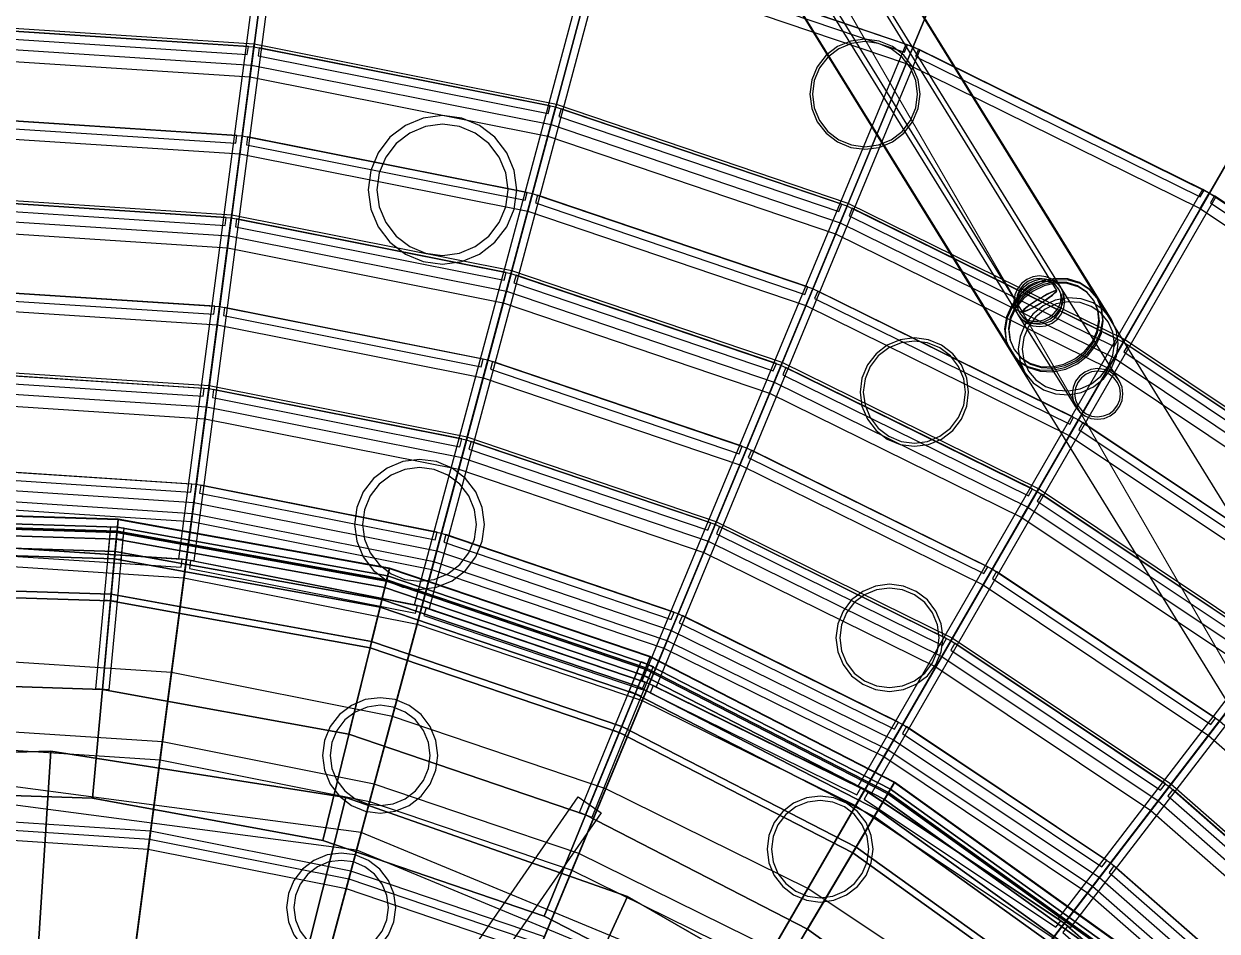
# Model space of a CAD drawing. Header units: millimetres. Extents: x -52000 to 54854, y -52000 to 53750.
# Drawn here: x 770 to 12689, y 14469 to 23532 of the extents above; entities that cross this region are included whole.
import ezdxf

# ---------------------------------------------------------------- set-up
doc = ezdxf.new("R2010")
doc.units = ezdxf.units.MM
for name, color, linetype, lineweight in [('D-BMK-AXIS', 7, 'Continuous', 13), ('D-STR-DECK', 7, 'Continuous', 25), ('D-STR-STRC', 7, 'Continuous', 25)]:
    doc.layers.add(name, color=color, linetype=linetype, lineweight=lineweight)

msp = doc.modelspace()

# ---------------------------------------------------------------- linework, layer by layer
at = {"layer": 'D-BMK-AXIS'}
msp.add_lwpolyline([(0, 39259.8), (-34000, -19629.9), (34000, -19629.9)], close=True, dxfattribs=at)
at = {"layer": 'D-STR-DECK'}
for points in [[(783.2, 5948.7), (3772.2, 28652.8), (0, 28900), (0, 6000)], [(1552.9, 5795.6), (7479.9, 27915.3), (3772.2, 28652.8), (783.2, 5948.7)], [(2296.1, 5543.3), (11059.6, 26700.1), (7479.9, 27915.3), (1552.9, 5795.6)], [(3000, 5196.2), (14450, 25028.1), (11059.6, 26700.1), (2296.1, 5543.3)], [(2318.9, 18188), (3217.7, 25015.7), (3366.4, 24996.1), (2467.6, 18168.4)], [(3652.6, 4760.1), (17593.2, 22927.9), (14450, 25028.1), (3000, 5196.2)], [(4673, 17729.7), (6455.4, 24381.6), (6600.3, 24342.8), (4817.9, 17690.9)], [(9583, 23135.5), (9651.9, 23301.8), (6527.8, 24362.2), (6481.3, 24188.4)], [(9566.5, 23250.4), (9597, 23324.4), (6585.2, 24346.8), (6564.3, 24269.6)], [(3028.2, 23001.5), (3071.3, 23328.7), (0, 23530), (0, 23200)], [(783.2, 5948.7), (3067.4, 23299), (0, 23500), (0, 6000)], [(3043.9, 23120.5), (3067.4, 23299), (0, 23500), (0, 23320)], [(3002.2, 23226.8), (3012.5, 23306.1), (55.4, 23499.9), (55.2, 23419.9)], [(1552.9, 5795.6), (6082.2, 22699.3), (3067.4, 23299), (783.2, 5948.7)], [(6004.6, 22409.5), (6090, 22728.2), (3071.3, 23328.7), (3028.2, 23001.5)], [(6035.7, 22525.4), (6082.2, 22699.3), (3067.4, 23299), (3043.9, 23120.5)], [(6008.2, 22636.2), (6028.7, 22713.5), (3122.3, 23291.7), (3111.6, 23212.4)], [(6947.2, 16968.1), (9582.6, 23330.5), (9721.2, 23273.1), (7085.8, 16910.7)], [(12520.8, 21686.7), (12610.8, 21842.6), (9651.9, 23301.8), (9583, 23135.5)], [(12519.5, 21802.9), (12559.3, 21872.2), (9706.8, 23278.9), (9676, 23205.1)], [(4242.6, 4242.6), (20435.4, 20435.4), (17593.2, 22927.9), (3652.6, 4760.1)], [(2296.1, 5543.3), (8993.1, 21711.2), (6082.2, 22699.3), (1552.9, 5795.6)], [(8878.3, 21434), (9004.5, 21738.9), (6090, 22728.2), (6004.6, 22409.5)], [(8924.2, 21544.9), (8993.1, 21711.2), (6082.2, 22699.3), (6035.7, 22525.4)], [(8911.4, 21658.3), (8941.9, 21732.3), (6135.7, 22684.9), (6114.8, 22607.6)], [(2927, 22232.9), (2950.5, 22411.4), (0, 22604.7), (0, 22424.7)], [(2887.4, 22338.9), (2897.7, 22418.3), (53.3, 22604.7), (53.1, 22524.7)], [(5804, 21660.6), (5850.5, 21834.5), (2950.5, 22411.4), (2927, 22232.9)], [(5778.6, 21770.9), (5799.1, 21848.2), (3003.3, 22404.3), (2992.7, 22325.1)], [(8581.6, 20717.8), (8650.5, 20884.1), (5850.5, 21834.5), (5804, 21660.6)], [(8570.8, 20830.4), (8601.2, 20904.4), (5902, 21820.7), (5881.1, 21743.4)], [(9102.6, 15916.2), (12545.9, 21880.1), (12675.8, 21805.1), (9232.5, 15841.2)], [(15244.4, 19866.9), (15354, 20009.7), (12610.8, 21842.6), (12520.8, 21686.7)], [(15258.2, 19982.2), (15306.8, 20045.8), (12662.2, 21812.8), (12622.1, 21743.6)], [(2803.5, 21294.6), (2846.6, 21621.8), (0, 21808.4), (0, 21478.4)], [(783.2, 5948.7), (2842.6, 21592), (0, 21778.4), (0, 6000)], [(2819.2, 21413.6), (2842.6, 21592), (0, 21778.4), (0, 21598.4)], [(2781.5, 21519.3), (2791.8, 21598.7), (51.3, 21778.3), (51.1, 21698.3)], [(3000, 5196.2), (11750, 20351.6), (8993.1, 21711.2), (2296.1, 5543.3)], [(11600, 20091.8), (11765, 20377.6), (9004.5, 21738.9), (8878.3, 21434)], [(11660, 20195.7), (11750, 20351.6), (8993.1, 21711.2), (8924.2, 21544.9)], [(1552.9, 5795.6), (5636.7, 21036.3), (2842.6, 21592), (783.2, 5948.7)], [(5559, 20746.5), (5644.4, 21065.3), (2846.6, 21621.8), (2803.5, 21294.6)], [(5590.1, 20862.4), (5636.7, 21036.3), (2842.6, 21592), (2819.2, 21413.6)], [(5566.6, 20972.2), (5587.1, 21049.5), (2893.5, 21585.3), (2882.9, 21506)], [(11662.2, 20309.8), (11702, 20379.2), (9044.2, 21689.9), (9013.4, 21616.1)], [(2296.1, 5543.3), (8334.2, 20120.6), (5636.7, 21036.3), (1552.9, 5795.6)], [(8219.4, 19843.4), (8345.7, 20148.3), (5644.4, 21065.3), (5559, 20746.5)], [(8265.3, 19954.3), (8334.2, 20120.6), (5636.7, 21036.3), (5590.1, 20862.4)], [(8256.3, 20066.2), (8286.8, 20140.2), (5686.2, 21022.9), (5665.3, 20945.7)], [(2702.3, 20526), (2725.8, 20704.5), (0, 20883.1), (0, 20703.1)], [(2666.7, 20631.5), (2677, 20710.8), (49.2, 20883.1), (49, 20803.1)], [(11212.4, 19420.4), (11302.4, 19576.3), (8650.5, 20884.1), (8581.6, 20717.8)], [(11216.4, 19533.5), (11256.2, 19602.9), (8699.6, 20863.6), (8668.9, 20789.8)], [(5358.4, 19997.7), (5404.9, 20171.5), (2725.8, 20704.5), (2702.3, 20526)], [(5336.9, 20106.9), (5357.4, 20184.2), (2774.6, 20698), (2763.9, 20618.7)], [(3652.6, 4760.1), (14305.9, 18643.8), (11750, 20351.6), (3000, 5196.2)], [(14123.3, 18405.8), (14324.2, 18667.6), (11765, 20377.6), (11600, 20091.8)], [(14196.3, 18501), (14305.9, 18643.8), (11750, 20351.6), (11660, 20195.7)], [(14213.4, 18613.9), (14261.9, 18677.5), (11797.9, 20323.9), (11757.8, 20254.7)], [(7922.7, 19127.2), (7991.6, 19293.5), (5404.9, 20171.5), (5358.4, 19997.7)], [(7915.7, 19238.3), (7946.1, 19312.3), (5452.5, 20158.7), (5431.6, 20081.5)], [(10739.2, 18600.8), (10904.2, 18886.6), (8345.7, 20148.3), (8219.4, 19843.4)], [(2578.8, 19587.7), (2621.8, 19914.9), (0, 20086.7), (0, 19756.7)], [(783.2, 5948.7), (2617.9, 19885.1), (0, 20056.7), (0, 6000)], [(2594.4, 19706.7), (2617.9, 19885.1), (0, 20056.7), (0, 19876.7)], [(2560.8, 19811.9), (2571.1, 19891.2), (47.3, 20056.7), (47.1, 19976.7)], [(3000, 5196.2), (10889.2, 18860.6), (8334.2, 20120.6), (2296.1, 5543.3)], [(10799.2, 18704.7), (10889.2, 18860.6), (8334.2, 20120.6), (8265.3, 19954.3)], [(10804.9, 18816.8), (10844.7, 18886.2), (8381.6, 20100.9), (8350.8, 20027.1)], [(11102.2, 14591.9), (15294.5, 20055.3), (15413.5, 19964), (11221.2, 14500.5)], [(5113.4, 19083.5), (5198.8, 19402.3), (2621.8, 19914.9), (2578.8, 19587.7)], [(1552.9, 5795.6), (5191.1, 19373.3), (2617.9, 19885.1), (783.2, 5948.7)], [(5144.5, 19199.4), (5191.1, 19373.3), (2617.9, 19885.1), (2594.4, 19706.7)], [(5124.9, 19308.2), (5145.4, 19385.5), (2664.8, 19878.9), (2654.1, 19799.6)], [(13651.3, 17790.7), (13760.9, 17933.6), (11302.4, 19576.3), (11212.4, 19420.4)], [(13670.1, 17902.3), (13718.6, 17965.9), (11348.5, 19549.6), (11308.3, 19480.4)], [(2296.1, 5543.3), (7675.4, 18530), (5191.1, 19373.3), (1552.9, 5795.6)], [(7560.6, 18252.8), (7686.9, 18557.7), (5198.8, 19402.3), (5113.4, 19083.5)], [(7606.5, 18363.7), (7675.4, 18530), (5191.1, 19373.3), (5144.5, 19199.4)], [(7601.3, 18474), (7631.7, 18548), (5236.7, 19361), (5215.8, 19283.8)], [(10351.6, 17929.4), (10441.6, 18085.3), (7991.6, 19293.5), (7922.7, 19127.2)], [(10359.1, 18040.5), (10398.9, 18109.9), (8037.1, 19274.6), (8006.3, 19200.8)], [(2468.6, 18750.8), (2492.1, 18929.3), (0, 19092.6), (0, 18912.6)], [(2437.2, 18855.7), (2447.5, 18935.1), (45, 19092.6), (44.8, 19012.6)], [(4894.9, 18268.2), (4941.5, 18442), (2492.1, 18929.3), (2468.6, 18750.8)], [(4877.5, 18376.3), (4898.1, 18453.6), (2536.7, 18923.3), (2526.1, 18844.1)], [(3652.6, 4760.1), (13257.8, 17277.9), (10889.2, 18860.6), (3000, 5196.2)], [(13075.2, 17039.9), (13276.1, 17301.7), (10904.2, 18886.6), (10739.2, 18600.8)], [(13148.2, 17135.1), (13257.8, 17277.9), (10889.2, 18860.6), (10799.2, 18704.7)], [(13168.5, 17245.5), (13217.1, 17309.1), (10933.6, 18834.9), (10893.4, 18765.7)], [(2443.5, 18559.8), (2453.9, 18639.2), (0, 18800), (0, 18720)], [(652.6, 4957.2), (2453.9, 18639.2), (0, 18800), (0, 5000)], [(1700.8, 18465), (1711.8, 18584.5), (-1047.5, 18670.2), (-1040.8, 18550.4)], [(1711.8, 18584.5), (1704.5, 18505.3), (-1043.1, 18590.8), (-1047.5, 18670.2)], [(1704.5, 18505.3), (1711.5, 18581.5), (-1047.3, 18667.2), (-1043.1, 18590.8)], [(1711.5, 18581.5), (1682.1, 18262.9), (-1029.4, 18347.7), (-1047.3, 18667.2)], [(1294.1, 4829.6), (4865.8, 18159.4), (2453.9, 18639.2), (652.6, 4957.2)], [(4845.1, 18082.1), (4865.8, 18159.4), (2453.9, 18639.2), (2443.5, 18559.8)], [(4242.6, 4242.6), (16617, 16617), (14305.9, 18643.8), (3652.6, 4760.1)], [(1675.1, 18186.7), (1704.5, 18505.3), (-1043.1, 18590.8), (-1025.1, 18271.3)], [(1704.5, 18505.3), (1693.5, 18385.8), (-1036.3, 18471), (-1043.1, 18590.8)], [(1693.5, 18385.8), (1700.8, 18465), (-1040.8, 18550.4), (-1036.3, 18471)], [(1642.6, 17834), (1699.5, 18451.4), (-1040, 18536.7), (-1005.3, 17917.7)], [(1699.5, 18451.4), (1693.5, 18385.8), (-1036.3, 18471), (-1040, 18536.7)], [(1610.4, 18192.6), (1639.7, 18511.3), (1769.2, 18499.3), (1739.8, 18180.7)], [(1769.2, 18499.3), (1758.2, 18379.9), (1628.7, 18391.8), (1639.7, 18511.3)], [(1675.1, 18186.7), (1704.5, 18505.3), (1711.5, 18581.5), (1682.1, 18262.9)], [(1675.1, 18186.7), (1704.5, 18505.3), (1711.5, 18581.5), (1682.1, 18262.9)], [(4328.1, 17706), (4404.1, 18016.8), (1704.5, 18505.3), (1675.1, 18186.7)], [(4422.3, 18091.1), (4346.3, 17780.3), (1682.1, 18262.9), (1711.5, 18581.5)], [(1704.5, 18505.3), (1693.5, 18385.8), (1700.8, 18465), (1711.8, 18584.5)], [(1704.5, 18505.3), (1693.5, 18385.8), (1700.8, 18465), (1711.8, 18584.5)], [(4404.1, 18016.8), (4375.6, 17900.2), (1693.5, 18385.8), (1704.5, 18505.3)], [(4394.5, 17977.5), (4423, 18094.1), (1711.8, 18584.5), (1700.8, 18465)], [(4423, 18094.1), (4404.1, 18016.8), (1704.5, 18505.3), (1711.8, 18584.5)], [(4404.1, 18016.8), (4422.3, 18091.1), (1711.5, 18581.5), (1704.5, 18505.3)], [(3000, 5196.2), (10028.4, 17369.6), (7675.4, 18530), (2296.1, 5543.3)], [(9878.4, 17109.8), (10043.4, 17395.6), (7686.9, 18557.7), (7560.6, 18252.8)], [(9938.4, 17213.7), (10028.4, 17369.6), (7675.4, 18530), (7606.5, 18363.7)], [(9947.6, 17323.8), (9987.4, 17393.2), (7719, 18511.9), (7688.2, 18438)], [(1693.5, 18385.8), (1636.6, 17768.4), (-1001.6, 17851.9), (-1036.3, 18471)], [(1758.2, 18379.9), (1701.3, 17762.5), (1571.9, 17774.4), (1628.7, 18391.8)], [(1693.5, 18385.8), (1636.6, 17768.4), (1642.6, 17834), (1699.5, 18451.4)], [(1693.5, 18385.8), (1636.6, 17768.4), (1642.6, 17834), (1699.5, 18451.4)], [(4375.6, 17900.2), (4228.4, 17298), (1636.6, 17768.4), (1693.5, 18385.8)], [(4244, 17362), (4391.2, 17964.2), (1699.5, 18451.4), (1642.6, 17834)], [(4375.6, 17900.2), (4394.5, 17977.5), (1700.8, 18465), (1693.5, 18385.8)], [(4391.2, 17964.2), (4375.6, 17900.2), (1693.5, 18385.8), (1699.5, 18451.4)], [(7237.5, 17473), (7306.4, 17639.3), (4941.5, 18442), (4894.9, 18268.2)], [(7234.4, 17582.5), (7264.8, 17656.4), (4985, 18430.3), (4964.1, 18353.1)], [(1682.1, 18262.9), (1675.1, 18186.7), (-1025.1, 18271.3), (-1029.4, 18347.7)], [(1455, 15796.8), (1675.1, 18186.7), (-1025.1, 18271.3), (-890.7, 15875)], [(1675.1, 18186.7), (1675.1, 18186.7), (-1025.1, 18271.3), (-1025.1, 18271.3)], [(2369.7, 17999.8), (2393.2, 18178.2), (0, 18335.1), (0, 18155.1)], [(2340.1, 18104.5), (2350.4, 18183.8), (43.2, 18335), (43, 18255)], [(4346.3, 17780.3), (4328.1, 17706), (1675.1, 18186.7), (1682.1, 18262.9)], [(1913.4, 4619.4), (7194.4, 17368.9), (4865.8, 18159.4), (1294.1, 4829.6)], [(1455, 15796.8), (1675.1, 18186.7), (1675.1, 18186.7), (1455, 15796.8)], [(3758.2, 15374.6), (4328.1, 17706), (1675.1, 18186.7), (1455, 15796.8)], [(1455, 15796.8), (1675.1, 18186.7), (1675.1, 18186.7), (1455, 15796.8)], [(4328.1, 17706), (4328.1, 17706), (1675.1, 18186.7), (1675.1, 18186.7)], [(4698.9, 17536.5), (4745.5, 17710.3), (2393.2, 18178.2), (2369.7, 17999.8)], [(4683.2, 17644.1), (4703.7, 17721.5), (2436, 18172.5), (2425.4, 18093.2)], [(7163.8, 17295), (7194.4, 17368.9), (4865.8, 18159.4), (4845.1, 18082.1)], [(4328.1, 17706), (4404.1, 18016.8), (4422.3, 18091.1), (4346.3, 17780.3)], [(4328.1, 17706), (4404.1, 18016.8), (4422.3, 18091.1), (4346.3, 17780.3)], [(6876.2, 16841.2), (6997.2, 17137.5), (4404.1, 18016.8), (4328.1, 17706)], [(7026.1, 17208.3), (6905.1, 16912.1), (4346.3, 17780.3), (4422.3, 18091.1)], [(4404.1, 18016.8), (4375.6, 17900.2), (4394.5, 17977.5), (4423, 18094.1)], [(4404.1, 18016.8), (4375.6, 17900.2), (4394.5, 17977.5), (4423, 18094.1)], [(6997.2, 17137.5), (6951.8, 17026.4), (4375.6, 17900.2), (4404.1, 18016.8)], [(6981.9, 17100.1), (7027.2, 17211.2), (4423, 18094.1), (4394.5, 17977.5)], [(7027.2, 17211.2), (6997.2, 17137.5), (4404.1, 18016.8), (4423, 18094.1)], [(6997.2, 17137.5), (7026.1, 17208.3), (4422.3, 18091.1), (4404.1, 18016.8)], [(12603.3, 16424.9), (12712.8, 16567.7), (10441.6, 18085.3), (10351.6, 17929.4)], [(12625.2, 16534), (12673.8, 16597.6), (10484.1, 18060.7), (10444, 17991.5)], [(1636.6, 17768.4), (1642.6, 17834), (-1005.3, 17917.7), (-1001.6, 17851.9)], [(4375.6, 17900.2), (4228.4, 17298), (4244, 17362), (4391.2, 17964.2)], [(4375.6, 17900.2), (4228.4, 17298), (4244, 17362), (4391.2, 17964.2)], [(6951.8, 17026.4), (6717.4, 16452.4), (4228.4, 17298), (4375.6, 17900.2)], [(6742.3, 16513.4), (6976.7, 17087.4), (4391.2, 17964.2), (4244, 17362)], [(6951.8, 17026.4), (6981.9, 17100.1), (4394.5, 17977.5), (4375.6, 17900.2)], [(6976.7, 17087.4), (6951.8, 17026.4), (4375.6, 17900.2), (4391.2, 17964.2)], [(1636.6, 17768.4), (1555.1, 16884.2), (-951.9, 16965.3), (-1001.6, 17851.9)], [(1636.6, 17768.4), (1636.6, 17768.4), (-1001.6, 17851.9), (-1001.6, 17851.9)], [(1701.3, 17762.5), (1619.9, 16878.2), (1490.4, 16890.1), (1571.9, 17774.4)], [(1636.6, 17768.4), (1555.1, 16884.2), (1555.1, 16884.2), (1636.6, 17768.4)], [(4228.4, 17298), (4017.5, 16435.4), (1555.1, 16884.2), (1636.6, 17768.4)], [(1636.6, 17768.4), (1555.1, 16884.2), (1555.1, 16884.2), (1636.6, 17768.4)], [(4228.4, 17298), (4244, 17362), (1642.6, 17834), (1636.6, 17768.4)], [(4228.4, 17298), (4228.4, 17298), (1636.6, 17768.4), (1636.6, 17768.4)], [(6905.1, 16912.1), (6876.2, 16841.2), (4328.1, 17706), (4346.3, 17780.3)], [(3758.2, 15374.6), (4328.1, 17706), (4328.1, 17706), (3758.2, 15374.6)], [(5969, 14619.3), (6876.2, 16841.2), (4328.1, 17706), (3758.2, 15374.6)], [(3758.2, 15374.6), (4328.1, 17706), (4328.1, 17706), (3758.2, 15374.6)], [(6876.2, 16841.2), (6876.2, 16841.2), (4328.1, 17706), (4328.1, 17706)], [(6947.7, 16773.1), (7016.5, 16939.4), (4745.5, 17710.3), (4698.9, 17536.5)], [(6946.2, 16881.9), (6976.6, 16955.9), (4787.2, 17699.1), (4766.3, 17621.9)], [(9456.3, 16378.8), (9546.3, 16534.7), (7306.4, 17639.3), (7237.5, 17473)], [(9467.5, 16487.8), (9507.3, 16557.1), (7348, 17622), (7317.2, 17548.2)], [(2500, 4330.1), (9400, 16281.3), (7194.4, 17368.9), (1913.4, 4619.4)], [(3652.6, 4760.1), (12209.8, 15912.1), (10028.4, 17369.6), (3000, 5196.2)], [(4228.4, 17298), (4017.5, 16435.4), (4017.5, 16435.4), (4228.4, 17298)], [(6717.4, 16452.4), (6381.8, 15630.3), (4017.5, 16435.4), (4228.4, 17298)], [(4228.4, 17298), (4017.5, 16435.4), (4017.5, 16435.4), (4228.4, 17298)], [(6717.4, 16452.4), (6742.3, 16513.4), (4244, 17362), (4228.4, 17298)], [(6717.4, 16452.4), (6717.4, 16452.4), (4228.4, 17298), (4228.4, 17298)], [(9360, 16212), (9400, 16281.3), (7194.4, 17368.9), (7163.8, 17295)], [(12027.1, 15674.1), (12228, 15935.9), (10043.4, 17395.6), (9878.4, 17109.8)], [(12100.2, 15769.3), (12209.8, 15912.1), (10028.4, 17369.6), (9938.4, 17213.7)], [(12123.7, 15877.2), (12172.2, 15940.8), (10069.3, 17346), (10029.1, 17276.8)], [(652.6, 4957.2), (2245.1, 17052.9), (0, 17200), (0, 5000)], [(4242.6, 4242.6), (15399.6, 15399.6), (13257.8, 17277.9), (3652.6, 4760.1)], [(6876.2, 16841.2), (6997.2, 17137.5), (7026.1, 17208.3), (6905.1, 16912.1)], [(6876.2, 16841.2), (6997.2, 17137.5), (7026.1, 17208.3), (6905.1, 16912.1)], [(9466.6, 15953.9), (9303.3, 15678.7), (6905.1, 16912.1), (7026.1, 17208.3)], [(6997.2, 17137.5), (6951.8, 17026.4), (6981.9, 17100.1), (7027.2, 17211.2)], [(6997.2, 17137.5), (6951.8, 17026.4), (6981.9, 17100.1), (7027.2, 17211.2)], [(9406.9, 15853.3), (9468.1, 15956.5), (7027.2, 17211.2), (6981.9, 17100.1)], [(9468.1, 15956.5), (9427.5, 15888.1), (6997.2, 17137.5), (7027.2, 17211.2)], [(9427.5, 15888.1), (9466.6, 15953.9), (7026.1, 17208.3), (6997.2, 17137.5)], [(1294.1, 4829.6), (4451.7, 16613.9), (2245.1, 17052.9), (652.6, 4957.2)], [(7012, 17001.8), (6777.6, 16427.8), (6657.3, 16477), (6891.6, 17051)], [(6951.8, 17026.4), (6717.4, 16452.4), (6742.3, 16513.4), (6976.7, 17087.4)], [(6951.8, 17026.4), (6717.4, 16452.4), (6742.3, 16513.4), (6976.7, 17087.4)], [(9083.5, 15308.3), (9399.9, 15841.5), (6976.7, 17087.4), (6742.3, 16513.4)], [(6816, 16865.8), (6937, 17162.1), (7057.3, 17112.9), (6936.4, 16816.7)], [(9264.2, 15612.9), (9427.5, 15888.1), (6997.2, 17137.5), (6876.2, 16841.2)], [(7057.3, 17112.9), (7012, 17001.8), (6891.6, 17051), (6937, 17162.1)], [(9427.5, 15888.1), (9366.3, 15784.9), (6951.8, 17026.4), (6997.2, 17137.5)], [(9366.3, 15784.9), (9406.9, 15853.3), (6981.9, 17100.1), (6951.8, 17026.4)], [(9399.9, 15841.5), (9366.3, 15784.9), (6951.8, 17026.4), (6976.7, 17087.4)], [(1555.1, 16884.2), (1555.1, 16884.2), (-951.9, 16965.3), (-951.9, 16965.3)], [(9366.3, 15784.9), (9049.9, 15251.7), (6717.4, 16452.4), (6951.8, 17026.4)], [(9077.5, 15722.8), (9167.5, 15878.7), (7016.5, 16939.4), (6947.7, 16773.1)], [(4017.5, 16435.4), (4017.5, 16435.4), (1555.1, 16884.2), (1555.1, 16884.2)], [(5969, 14619.3), (6876.2, 16841.2), (6876.2, 16841.2), (5969, 14619.3)], [(8039.5, 13548.9), (9264.2, 15612.9), (6876.2, 16841.2), (5969, 14619.3)], [(5969, 14619.3), (6876.2, 16841.2), (6876.2, 16841.2), (5969, 14619.3)], [(9303.3, 15678.7), (9264.2, 15612.9), (6876.2, 16841.2), (6905.1, 16912.1)], [(9264.2, 15612.9), (9264.2, 15612.9), (6876.2, 16841.2), (6876.2, 16841.2)], [(9090.3, 15830.8), (9130.1, 15900.2), (7056.4, 16922.8), (7025.6, 16849)], [(1913.4, 4619.4), (6582.2, 15890.7), (4451.7, 16613.9), (1294.1, 4829.6)], [(14639.3, 14639.3), (14766.6, 14766.6), (12712.8, 16567.7), (12603.3, 16424.9)], [(2130.2, 16180.4), (2153.7, 16358.8), (0, 16500), (0, 16320)], [(6777.6, 16427.8), (6442, 15605.7), (6321.6, 15654.8), (6657.3, 16477)], [(6717.4, 16452.4), (6381.8, 15630.3), (6381.8, 15630.3), (6717.4, 16452.4)], [(9049.9, 15251.7), (8596.8, 14488), (6381.8, 15630.3), (6717.4, 16452.4)], [(6717.4, 16452.4), (6381.8, 15630.3), (6381.8, 15630.3), (6717.4, 16452.4)], [(9049.9, 15251.7), (9083.5, 15308.3), (6742.3, 16513.4), (6717.4, 16452.4)], [(9049.9, 15251.7), (9049.9, 15251.7), (6717.4, 16452.4), (6717.4, 16452.4)], [(11513.3, 15004.4), (11622.8, 15147.2), (9546.3, 16534.7), (9456.3, 16378.8)], [(11538.6, 15110.9), (11587.1, 15174.5), (9585.2, 16512.1), (9545.1, 16443)], [(4223.9, 15763.9), (4270.5, 15937.8), (2153.7, 16358.8), (2130.2, 16180.4)], [(6381.8, 15630.3), (6381.8, 15630.3), (4017.5, 16435.4), (4017.5, 16435.4)], [(886.1, 13871.7), (1039.1, 16266.8), (-1942.7, 16183.8), (-1656.7, 13800.9)], [(1039.1, 16266.8), (1039.1, 16266.8), (-1942.7, 16183.8), (-1942.7, 16183.8)], [(886.1, 13871.7), (1039.1, 16266.8), (1039.1, 16266.8), (886.1, 13871.7)], [(3399.2, 13478), (3986.1, 15805.1), (1039.1, 16266.8), (886.1, 13871.7)], [(886.1, 13871.7), (1039.1, 16266.8), (1039.1, 16266.8), (886.1, 13871.7)], [(3986.1, 15805.1), (3986.1, 15805.1), (1039.1, 16266.8), (1039.1, 16266.8)], [(3043.8, 3966.8), (11444.7, 14915), (9400, 16281.3), (2500, 4330.1)], [(11396, 14851.6), (11444.7, 14915), (9400, 16281.3), (9360, 16212)], [(4094.5, 15280.9), (4141.1, 15454.8), (0, 16000), (0, 15820)], [(1552.9, 5795.6), (4141.1, 15454.8), (0, 16000), (0, 6000)], [(1455, 15796.8), (1455, 15796.8), (-890.7, 15875), (-890.7, 15875)], [(2500, 4330.1), (8600, 14895.6), (6582.2, 15890.7), (1913.4, 4619.4)], [(4242.6, 4242.6), (14182.2, 14182.2), (12209.8, 15912.1), (3652.6, 4760.1)], [(6245.4, 15077.7), (6314.3, 15244), (4270.5, 15937.8), (4223.9, 15763.9)], [(11052.1, 14403.4), (11161.7, 14546.2), (9167.5, 15878.7), (9077.5, 15722.8)], [(11078.8, 14508.9), (11127.4, 14572.5), (9204.9, 15857), (9164.8, 15787.8)], [(9264.2, 15612.9), (9427.5, 15888.1), (9466.6, 15953.9), (9303.3, 15678.7)], [(9264.2, 15612.9), (9427.5, 15888.1), (9466.6, 15953.9), (9303.3, 15678.7)], [(11440.8, 14049.1), (11642.9, 14297.2), (9427.5, 15888.1), (9264.2, 15612.9)], [(11691.2, 14356.5), (11489.1, 14108.4), (9303.3, 15678.7), (9466.6, 15953.9)], [(9427.5, 15888.1), (9366.3, 15784.9), (9406.9, 15853.3), (9468.1, 15956.5)], [(9427.5, 15888.1), (9366.3, 15784.9), (9406.9, 15853.3), (9468.1, 15956.5)], [(11642.9, 14297.2), (11567.1, 14204.2), (9366.3, 15784.9), (9427.5, 15888.1)], [(11567.1, 14204.2), (11617.3, 14265.9), (9406.9, 15853.3), (9366.3, 15784.9)], [(11617.3, 14265.9), (11693.1, 14358.9), (9468.1, 15956.5), (9406.9, 15853.3)], [(11693.1, 14358.9), (11642.9, 14297.2), (9427.5, 15888.1), (9468.1, 15956.5)], [(11642.9, 14297.2), (11691.2, 14356.5), (9466.6, 15953.9), (9427.5, 15888.1)], [(13970.1, 13970.1), (14203.5, 14203.5), (12228, 15935.9), (12027.1, 15674.1)], [(14055, 14055), (14182.2, 14182.2), (12209.8, 15912.1), (12100.2, 15769.3)], [(14092.4, 14158.9), (14148.8, 14215.6), (12247.2, 15883.3), (12198.4, 15819.9)], [(3758.2, 15374.6), (3758.2, 15374.6), (1455, 15796.8), (1455, 15796.8)], [(2710, 10622.8), (6307.6, 15810.1), (6537.6, 15650.5), (2940, 10463.2)], [(3399.2, 13478), (3986.1, 15805.1), (3986.1, 15805.1), (3399.2, 13478)], [(5798.4, 12632.8), (6799.6, 14814), (3986.1, 15805.1), (3399.2, 13478)], [(3399.2, 13478), (3986.1, 15805.1), (3986.1, 15805.1), (3399.2, 13478)], [(6799.6, 14814), (6799.6, 14814), (3986.1, 15805.1), (3986.1, 15805.1)], [(9366.3, 15784.9), (9049.9, 15251.7), (9083.5, 15308.3), (9399.9, 15841.5)], [(9366.3, 15784.9), (9049.9, 15251.7), (9083.5, 15308.3), (9399.9, 15841.5)], [(11567.1, 14204.2), (11175.6, 13723.4), (9049.9, 15251.7), (9366.3, 15784.9)], [(11217.2, 13774.5), (11608.7, 14255.2), (9399.9, 15841.5), (9083.5, 15308.3)], [(11608.7, 14255.2), (11567.1, 14204.2), (9366.3, 15784.9), (9399.9, 15841.5)], [(8596.8, 14488), (8596.8, 14488), (6381.8, 15630.3), (6381.8, 15630.3)], [(11489.1, 14108.4), (11440.8, 14049.1), (9264.2, 15612.9), (9303.3, 15678.7)], [(2012.7, 15288.1), (2036.2, 15466.5), (0, 15600), (0, 15420)], [(2025.8, 15387.2), (2036.2, 15466.5), (0, 15600), (0, 15520)], [(652.6, 4957.2), (2036.2, 15466.5), (0, 15600), (0, 5000)], [(8039.5, 13548.9), (9264.2, 15612.9), (9264.2, 15612.9), (8039.5, 13548.9)], [(9925.3, 12188.1), (11440.8, 14049.1), (9264.2, 15612.9), (8039.5, 13548.9)], [(8039.5, 13548.9), (9264.2, 15612.9), (9264.2, 15612.9), (8039.5, 13548.9)], [(11440.8, 14049.1), (11440.8, 14049.1), (9264.2, 15612.9), (9264.2, 15612.9)], [(1294.1, 4829.6), (4037.6, 15068.4), (2036.2, 15466.5), (652.6, 4957.2)], [(3000, 5196.2), (8000, 13856.4), (4141.1, 15454.8), (1552.9, 5795.6)], [(3991, 14894.6), (4037.6, 15068.4), (2036.2, 15466.5), (2012.7, 15288.1)], [(4016.9, 14991.2), (4037.6, 15068.4), (2036.2, 15466.5), (2025.8, 15387.2)], [(7910, 13700.5), (8000, 13856.4), (4141.1, 15454.8), (4094.5, 15280.9)], [(5969, 14619.3), (5969, 14619.3), (3758.2, 15374.6), (3758.2, 15374.6)], [(11175.6, 13723.4), (11217.2, 13774.5), (9083.5, 15308.3), (9049.9, 15251.7)], [(8160, 14133.5), (8250, 14289.4), (6314.3, 15244), (6245.4, 15077.7)], [(9049.9, 15251.7), (8596.8, 14488), (8596.8, 14488), (9049.9, 15251.7)], [(11175.6, 13723.4), (10614.9, 13034.8), (8596.8, 14488), (9049.9, 15251.7)], [(9049.9, 15251.7), (8596.8, 14488), (8596.8, 14488), (9049.9, 15251.7)], [(11175.6, 13723.4), (11175.6, 13723.4), (9049.9, 15251.7), (9049.9, 15251.7)], [(13373.2, 13373.2), (13500.5, 13500.5), (11622.8, 15147.2), (11513.3, 15004.4)], [(1913.4, 4619.4), (5969.9, 14412.5), (4037.6, 15068.4), (1294.1, 4829.6)], [(5901, 14246.2), (5969.9, 14412.5), (4037.6, 15068.4), (3991, 14894.6)], [(5939.2, 14338.6), (5969.9, 14412.5), (4037.6, 15068.4), (4016.9, 14991.2)], [(13412.2, 13475.6), (13468.7, 13532.3), (11658.5, 15119.8), (11609.6, 15056.4)], [(3535.5, 3535.5), (13293.6, 13293.6), (11444.7, 14915), (3043.8, 3966.8)], [(13237, 13237), (13293.6, 13293.6), (11444.7, 14915), (11396, 14851.6)], [(3043.8, 3966.8), (10470.7, 13645.7), (8600, 14895.6), (2500, 4330.1)], [(5798.4, 12632.8), (6799.6, 14814), (6799.6, 14814), (5798.4, 12632.8)], [(8003.5, 11364.6), (9385.4, 13326.9), (6799.6, 14814), (5798.4, 12632.8)], [(5798.4, 12632.8), (6799.6, 14814), (6799.6, 14814), (5798.4, 12632.8)], [(9385.4, 13326.9), (9385.4, 13326.9), (6799.6, 14814), (6799.6, 14814)], [(8039.5, 13548.9), (8039.5, 13548.9), (5969, 14619.3), (5969, 14619.3)], [(12837.6, 12837.6), (12964.9, 12964.9), (11161.7, 14546.2), (11052.1, 14403.4)], [(10614.9, 13034.8), (10614.9, 13034.8), (8596.8, 14488), (8596.8, 14488)], [(12877.8, 12938.7), (12934.3, 12995.4), (11195.9, 14519.9), (11147.1, 14456.5)]]:
    msp.add_lwpolyline(points, close=True, dxfattribs=at)
at = {"layer": 'D-STR-STRC'}
for points in [[(5885.3, 28422), (10697.6, 20627.6), (10733.2, 20586.5), (10781, 20557.3), (10837.9, 20542), (10900, 20541.6), (10963, 20556.1), (11022.6, 20584.7), (11074.8, 20625.2), (11116.1, 20675), (11143.6, 20730.7), (11155.4, 20788.4), (11150.7, 20844.2), (11129.9, 20894.4), (6317.6, 28688.9)], [(6574.4, 26817.2), (10627.4, 20256.8), (10700.9, 20170.7), (10798.9, 20108.7), (10914.6, 20074.9), (11040.2, 20071.8), (11167.2, 20099.4), (11286.8, 20156), (11390.9, 20237.6), (11472.4, 20338.8), (11525.8, 20452.5), (11547.4, 20571.1), (11535.8, 20686.5), (11491.7, 20790.8), (7438.8, 27351.2)], [(8306.3, 24027.6), (10770.8, 20043.4), (10850.3, 19947.8), (10953.8, 19876.9), (11074.3, 19835.6), (11203.5, 19826.6), (11332.7, 19850.7), (11453.1, 19906.1), (11556.4, 19989), (11635.6, 20093.9), (11685.3, 20213.5), (11702.1, 20339.8), (11684.9, 20464), (11634.9, 20577.9), (9170.4, 24562)], [(8863.9, 23703.4), (10740.9, 20654.6), (10749.9, 20653.3), (10770, 20659.4), (10799.9, 20672.4), (10837.6, 20691.4), (10880.5, 20715.2), (10925.7, 20742.1), (10970.1, 20770.4), (11010.6, 20797.9), (11044.6, 20823), (11069.7, 20843.9), (11084.1, 20859.1), (11087, 20867.7), (9209.9, 23916.5)], [(14888.2, 15293), (11491.7, 20790.8), (11415.6, 20881.1), (11315.2, 20947), (11197.4, 20984.1), (11070.2, 20989.8), (10942.3, 20963.7), (10822.4, 20907.7), (10718.6, 20825.5), (10638, 20722.8), (10586.2, 20606.5), (10566.7, 20484.5), (10580.7, 20365.3), (10627.4, 20256.8), (14023.8, 14759)]]:
    msp.add_lwpolyline(points, dxfattribs=at)
for points in [[(9721.8, 22829.7), (9703, 22972), (9648.1, 23104.7), (9560.7, 23218.6), (9446.8, 23306), (9314.1, 23360.9), (9171.8, 23379.7), (9029.4, 23360.9), (8896.8, 23306), (8782.9, 23218.6), (8695.5, 23104.7), (8640.5, 22972), (8621.8, 22829.7), (8640.5, 22687.3), (8695.5, 22554.7), (8782.9, 22440.7), (8896.8, 22353.3), (9029.4, 22298.4), (9171.8, 22279.7), (9314.1, 22298.4), (9446.8, 22353.3), (9560.7, 22440.7), (9648.1, 22554.7), (9703, 22687.3)], [(9696.8, 22829.7), (9678.9, 22965.5), (9626.4, 23092.2), (9543, 23200.9), (9434.3, 23284.3), (9307.6, 23336.8), (9171.8, 23354.7), (9035.9, 23336.8), (8909.3, 23284.3), (8800.5, 23200.9), (8717.1, 23092.2), (8664.7, 22965.5), (8646.8, 22829.7), (8664.7, 22693.8), (8717.1, 22567.2), (8800.5, 22458.4), (8909.3, 22375), (9035.9, 22322.5), (9171.8, 22304.7), (9307.6, 22322.5), (9434.3, 22375), (9543, 22458.4), (9626.4, 22567.2), (9678.9, 22693.8)], [(5693.3, 21874.6), (5668, 22066.5), (5593.9, 22245.4), (5476.1, 22398.9), (5322.5, 22516.8), (5143.7, 22590.8), (4951.8, 22616.1), (4759.8, 22590.8), (4581, 22516.8), (4427.4, 22398.9), (4309.6, 22245.4), (4235.5, 22066.5), (4210.2, 21874.6), (4235.5, 21682.7), (4309.6, 21503.8), (4427.4, 21350.3), (4581, 21232.4), (4759.8, 21158.4), (4951.8, 21133.1), (5143.7, 21158.4), (5322.5, 21232.4), (5476.1, 21350.3), (5593.9, 21503.8), (5668, 21682.7)], [(5693.3, 21874.6), (5668, 22066.5), (5593.9, 22245.4), (5476.1, 22398.9), (5322.5, 22516.8), (5143.7, 22590.8), (4951.8, 22616.1), (4759.8, 22590.8), (4581, 22516.8), (4427.4, 22398.9), (4309.6, 22245.4), (4235.5, 22066.5), (4210.2, 21874.6), (4235.5, 21682.7), (4309.6, 21503.8), (4427.4, 21350.3), (4581, 21232.4), (4759.8, 21158.4), (4951.8, 21133.1), (5143.7, 21158.4), (5322.5, 21232.4), (5476.1, 21350.3), (5593.9, 21503.8), (5668, 21682.7)], [(5606.9, 21874.6), (5584.6, 22044.2), (5519.2, 22202.2), (5415, 22337.9), (5279.3, 22442), (5121.3, 22507.5), (4951.8, 22529.8), (4782.2, 22507.5), (4624.2, 22442), (4488.5, 22337.9), (4384.3, 22202.2), (4318.9, 22044.2), (4296.6, 21874.6), (4318.9, 21705), (4384.3, 21547), (4488.5, 21411.3), (4624.2, 21307.2), (4782.2, 21241.7), (4951.8, 21219.4), (5121.3, 21241.7), (5279.3, 21307.2), (5415, 21411.3), (5519.2, 21547), (5584.6, 21705)], [(5606.9, 21874.6), (5584.6, 22044.2), (5519.2, 22202.2), (5415, 22337.9), (5279.3, 22442), (5121.3, 22507.5), (4951.8, 22529.8), (4782.2, 22507.5), (4624.2, 22442), (4488.5, 22337.9), (4384.3, 22202.2), (4318.9, 22044.2), (4296.6, 21874.6), (4318.9, 21705), (4384.3, 21547), (4488.5, 21411.3), (4624.2, 21307.2), (4782.2, 21241.7), (4951.8, 21219.4), (5121.3, 21241.7), (5279.3, 21307.2), (5415, 21411.3), (5519.2, 21547), (5584.6, 21705)], [(10627.4, 20256.8), (10703.5, 20166.6), (10803.8, 20100.6), (10921.6, 20063.6), (11048.8, 20057.8), (11176.8, 20083.9), (11296.7, 20139.9), (11400.5, 20222.1), (11481, 20324.8), (11532.8, 20441.1), (11552.4, 20563.1), (11538.4, 20682.3), (11491.7, 20790.8), (11415.6, 20881.1), (11315.2, 20947), (11197.4, 20984.1), (11070.2, 20989.8), (10942.3, 20963.7), (10822.4, 20907.7), (10718.6, 20825.5), (10638, 20722.8), (10586.2, 20606.5), (10566.7, 20484.5), (10580.7, 20365.3)], [(10660.2, 20760.2), (10668.9, 20694.7), (10694.2, 20633.7), (11275.3, 19708.1), (11315.7, 19655.8), (11368.2, 19615.7), (11429.4, 19590.7), (11495.1, 19582.3), (11560.7, 19591.1), (11621.9, 19616.7), (11674.5, 19657.1), (11714.8, 19709.7), (11740.1, 19770.9), (11748.8, 19836.4), (11740.1, 19902), (11714.8, 19963), (11133.7, 20888.5), (11093.4, 20940.9), (11040.8, 20980.9), (10979.6, 21006), (10914, 21014.4), (10848.3, 21005.5), (10787.1, 20980), (10734.5, 20939.6), (10694.2, 20887), (10668.9, 20825.8)], [(10914, 21014.4), (10848.3, 21005.5), (10787.1, 20980), (10734.5, 20939.6), (10694.2, 20887), (10668.9, 20825.8), (10660.2, 20760.2), (10668.9, 20694.7), (10694.2, 20633.7), (10734.5, 20581.4), (10787.1, 20541.3), (10848.3, 20516.2), (10914, 20507.9), (10979.6, 20516.7), (11040.8, 20542.2), (11093.4, 20582.7), (11133.7, 20635.3), (11159, 20696.5), (11167.7, 20762), (11159, 20827.6), (11133.7, 20888.5), (11093.4, 20940.9), (11040.8, 20980.9), (10979.6, 21006)], [(10697.6, 20627.6), (10733.2, 20586.5), (10781, 20557.3), (10837.9, 20542), (10900, 20541.6), (10963, 20556.1), (11022.6, 20584.7), (11074.8, 20625.2), (11116.1, 20675), (11143.6, 20730.7), (11155.4, 20788.4), (11150.7, 20844.2), (11129.9, 20894.4), (11094.3, 20935.5), (11046.5, 20964.7), (10989.6, 20980), (10927.5, 20980.4), (10864.5, 20965.8), (10804.9, 20937.3), (10752.7, 20896.8), (10711.4, 20847), (10683.9, 20791.3), (10672.1, 20733.6), (10676.8, 20677.7)], [(10914, 20989.5), (10854.7, 20981.5), (10799.6, 20958.4), (10752.2, 20922), (10715.9, 20874.6), (10693, 20819.4), (10685.2, 20760.3), (10693, 20701.2), (10715.9, 20646.2), (10752.2, 20599.1), (10799.6, 20563), (10854.7, 20540.3), (10914, 20532.8), (10973.2, 20540.8), (11028.3, 20563.8), (11075.7, 20600.2), (11112, 20647.7), (11134.9, 20702.8), (11142.7, 20761.9), (11134.9, 20821), (11112, 20876), (11075.7, 20923.2), (11028.3, 20959.3), (10973.2, 20981.9)], [(10627.4, 20256.8), (10700.9, 20170.7), (10798.9, 20108.7), (10914.6, 20074.9), (11040.2, 20071.8), (11167.2, 20099.4), (11286.8, 20156), (11390.9, 20237.6), (11472.4, 20338.8), (11525.8, 20452.5), (11547.4, 20571.1), (11535.8, 20686.5), (11491.7, 20790.8), (11418.2, 20876.9), (11320.2, 20938.9), (11204.5, 20972.7), (11078.8, 20975.9), (10951.9, 20948.2), (10832.3, 20891.6), (10728.2, 20810), (10646.7, 20708.9), (10593.3, 20595.1), (10571.6, 20476.5), (10583.3, 20361.1)], [(10661.4, 20277.8), (10731.5, 20194.7), (10824, 20134), (10932.5, 20099.8), (11049.7, 20094.5), (11167.5, 20118.5), (11278, 20170.1), (11373.6, 20245.8), (11447.8, 20340.5), (11495.6, 20447.7), (11513.6, 20560), (11500.7, 20669.9), (11457.7, 20769.8), (11387.6, 20852.9), (11295.1, 20913.7), (11186.6, 20947.8), (11069.4, 20953.1), (10951.5, 20929.1), (10841, 20877.5), (10745.4, 20801.8), (10671.2, 20707.1), (10623.5, 20600), (10605.5, 20487.6), (10618.4, 20377.8)], [(10661.4, 20277.8), (10729.1, 20198.5), (10819.4, 20141.4), (10926, 20110.3), (11041.8, 20107.4), (11158.7, 20132.8), (11268.9, 20185), (11364.8, 20260.2), (11439.9, 20353.3), (11489.1, 20458.1), (11509, 20567.4), (11498.3, 20673.7), (11457.7, 20769.8), (11389.9, 20849.1), (11299.7, 20906.3), (11193, 20937.4), (11077.3, 20940.3), (10960.4, 20914.8), (10850.2, 20862.7), (10754.3, 20787.5), (10679.2, 20694.3), (10630, 20589.5), (10610.1, 20480.2), (10620.8, 20373.9)], [(10718.9, 20640.7), (10750.9, 20603.6), (10794.1, 20577.3), (10845.4, 20563.5), (10901.3, 20563.2), (10958.1, 20576.3), (11011.9, 20602), (11059, 20638.6), (11096.2, 20683.5), (11120.9, 20733.7), (11131.6, 20785.7), (11127.4, 20836.1), (11108.6, 20881.3), (11076.6, 20918.3), (11033.4, 20944.7), (10982.1, 20958.5), (10926.2, 20958.8), (10869.4, 20945.7), (10815.6, 20920), (10768.5, 20883.4), (10731.3, 20838.5), (10706.6, 20788.3), (10695.9, 20736.3), (10700.1, 20685.9)], [(10740.9, 20654.6), (10749.9, 20653.3), (10770, 20659.4), (10799.9, 20672.4), (10837.6, 20691.4), (10880.5, 20715.2), (10925.7, 20742.1), (10970.1, 20770.4), (11010.6, 20797.9), (11044.6, 20823), (11069.7, 20843.9), (11084.1, 20859.1), (11087, 20867.7), (11078.1, 20868.9), (11058, 20862.9), (11028.1, 20849.9), (10990.4, 20830.8), (10947.5, 20807), (10902.3, 20780.1), (10857.9, 20751.9), (10817.3, 20724.3), (10783.3, 20699.2), (10758.3, 20678.4), (10743.8, 20663.1)], [(10754.6, 20663), (10762.8, 20661.8), (10781.3, 20667.4), (10808.9, 20679.4), (10843.6, 20696.9), (10883.1, 20718.8), (10924.7, 20743.6), (10965.6, 20769.6), (11003, 20795.1), (11034.3, 20818.2), (11057.4, 20837.4), (11070.7, 20851.4), (11073.4, 20859.3), (11065.2, 20860.5), (11046.6, 20854.9), (11019.1, 20842.9), (10984.3, 20825.4), (10944.8, 20803.4), (10903.2, 20778.6), (10862.3, 20752.6), (10824.9, 20727.2), (10793.6, 20704.1), (10770.5, 20684.9), (10757.2, 20670.9)], [(10770.8, 20043.4), (10850.3, 19947.8), (10953.8, 19876.9), (11074.3, 19835.6), (11203.5, 19826.6), (11332.7, 19850.7), (11453.1, 19906.1), (11556.4, 19989), (11635.6, 20093.9), (11685.3, 20213.5), (11702.1, 20339.8), (11684.9, 20464), (11634.9, 20577.9), (11555.4, 20673.5), (11451.9, 20744.3), (11331.4, 20785.6), (11202.1, 20794.6), (11072.9, 20770.5), (10952.6, 20715.2), (10849.3, 20632.2), (10770.1, 20527.3), (10720.4, 20407.7), (10703.6, 20281.5), (10720.8, 20157.2)], [(10804.8, 20064.4), (10878, 19976.3), (10973.4, 19911.1), (11084.4, 19873), (11203.5, 19864.8), (11322.5, 19886.9), (11433.4, 19937.9), (11528.5, 20014.3), (11601.5, 20110.9), (11647.3, 20221.2), (11662.8, 20337.5), (11646.9, 20452), (11600.8, 20556.8), (11527.6, 20644.9), (11432.2, 20710.2), (11321.2, 20748.2), (11202.2, 20756.5), (11083.2, 20734.3), (10972.3, 20683.3), (10877.1, 20606.9), (10804.2, 20510.3), (10758.4, 20400.1), (10742.9, 20283.7), (10758.7, 20169.3)], [(10206.9, 19854), (10188.5, 19994.3), (10134.3, 20124.9), (10048.2, 20237.1), (9936, 20323.2), (9805.4, 20377.4), (9665.1, 20395.8), (9524.9, 20377.4), (9394.3, 20323.2), (9282, 20237.1), (9195.9, 20124.9), (9141.8, 19994.3), (9123.4, 19854), (9141.8, 19713.8), (9195.9, 19583.2), (9282, 19471), (9394.3, 19384.9), (9524.9, 19330.7), (9665.1, 19312.3), (9805.4, 19330.7), (9936, 19384.9), (10048.2, 19471), (10134.3, 19583.2), (10188.5, 19713.8)], [(10206.9, 19854), (10188.5, 19994.3), (10134.3, 20124.9), (10048.2, 20237.1), (9936, 20323.2), (9805.4, 20377.4), (9665.1, 20395.8), (9524.9, 20377.4), (9394.3, 20323.2), (9282, 20237.1), (9195.9, 20124.9), (9141.8, 19994.3), (9123.4, 19854), (9141.8, 19713.8), (9195.9, 19583.2), (9282, 19471), (9394.3, 19384.9), (9524.9, 19330.7), (9665.1, 19312.3), (9805.4, 19330.7), (9936, 19384.9), (10048.2, 19471), (10134.3, 19583.2), (10188.5, 19713.8)], [(10175.1, 19854), (10157.7, 19986), (10106.8, 20109), (10025.7, 20214.6), (9920.1, 20295.7), (9797.1, 20346.6), (9665.1, 20364), (9533.2, 20346.6), (9410.2, 20295.7), (9304.6, 20214.6), (9223.5, 20109), (9172.6, 19986), (9155.2, 19854), (9172.6, 19722.1), (9223.5, 19599.1), (9304.6, 19493.5), (9410.2, 19412.4), (9533.2, 19361.5), (9665.1, 19344.1), (9797.1, 19361.5), (9920.1, 19412.4), (10025.7, 19493.5), (10106.8, 19599.1), (10157.7, 19722.1)], [(10175.1, 19854), (10157.7, 19986), (10106.8, 20109), (10025.7, 20214.6), (9920.1, 20295.7), (9797.1, 20346.6), (9665.1, 20364), (9533.2, 20346.6), (9410.2, 20295.7), (9304.6, 20214.6), (9223.5, 20109), (9172.6, 19986), (9155.2, 19854), (9172.6, 19722.1), (9223.5, 19599.1), (9304.6, 19493.5), (9410.2, 19412.4), (9533.2, 19361.5), (9665.1, 19344.1), (9797.1, 19361.5), (9920.1, 19412.4), (10025.7, 19493.5), (10106.8, 19599.1), (10157.7, 19722.1)], [(11495.1, 20088.8), (11429.4, 20079.9), (11368.2, 20054.4), (11315.7, 20014), (11275.3, 19961.4), (11250, 19900.2), (11241.3, 19834.6), (11250, 19769.1), (11275.3, 19708.1), (11315.7, 19655.8), (11368.2, 19615.7), (11429.4, 19590.7), (11495.1, 19582.3), (11560.7, 19591.1), (11621.9, 19616.7), (11674.5, 19657.1), (11714.8, 19709.7), (11740.1, 19770.9), (11748.8, 19836.4), (11740.1, 19902), (11714.8, 19963), (11674.5, 20015.3), (11621.9, 20055.3), (11560.7, 20080.4)], [(11495.1, 20063.9), (11435.9, 20055.9), (11380.7, 20032.9), (11333.3, 19996.4), (11297, 19949), (11274.1, 19893.8), (11266.3, 19834.7), (11274.1, 19775.6), (11297, 19720.6), (11333.3, 19673.5), (11380.7, 19637.4), (11435.9, 19614.8), (11495.1, 19607.2), (11554.3, 19615.2), (11609.4, 19638.2), (11656.8, 19674.7), (11693.2, 19722.1), (11716, 19777.2), (11723.8, 19836.4), (11716, 19895.4), (11693.2, 19950.4), (11656.8, 19997.6), (11609.4, 20033.7), (11554.3, 20056.3)], [(5371.4, 18532), (5349.3, 18700), (5284.5, 18856.6), (5181.3, 18991), (5046.9, 19094.1), (4890.4, 19159), (4722.4, 19181.1), (4554.4, 19159), (4397.9, 19094.1), (4263.4, 18991), (4160.3, 18856.6), (4095.4, 18700), (4073.3, 18532), (4095.4, 18364.1), (4160.3, 18207.5), (4263.4, 18073.1), (4397.9, 17969.9), (4554.4, 17905.1), (4722.4, 17883), (4890.4, 17905.1), (5046.9, 17969.9), (5181.3, 18073.1), (5284.5, 18207.5), (5349.3, 18364.1)], [(5371.4, 18532), (5349.3, 18700), (5284.5, 18856.6), (5181.3, 18991), (5046.9, 19094.1), (4890.4, 19159), (4722.4, 19181.1), (4554.4, 19159), (4397.9, 19094.1), (4263.4, 18991), (4160.3, 18856.6), (4095.4, 18700), (4073.3, 18532), (4095.4, 18364.1), (4160.3, 18207.5), (4263.4, 18073.1), (4397.9, 17969.9), (4554.4, 17905.1), (4722.4, 17883), (4890.4, 17905.1), (5046.9, 17969.9), (5181.3, 18073.1), (5284.5, 18207.5), (5349.3, 18364.1)], [(5290.8, 18532), (5271.4, 18679.2), (5214.6, 18816.2), (5124.3, 18933.9), (5006.6, 19024.3), (4869.5, 19081.1), (4722.4, 19100.4), (4575.3, 19081.1), (4438.2, 19024.3), (4320.5, 18933.9), (4230.2, 18816.2), (4173.4, 18679.2), (4154, 18532), (4173.4, 18384.9), (4230.2, 18247.9), (4320.5, 18130.1), (4438.2, 18039.8), (4575.3, 17983), (4722.4, 17963.7), (4869.5, 17983), (5006.6, 18039.8), (5124.3, 18130.1), (5214.6, 18247.9), (5271.4, 18384.9)], [(5290.8, 18532), (5271.4, 18679.2), (5214.6, 18816.2), (5124.3, 18933.9), (5006.6, 19024.3), (4869.5, 19081.1), (4722.4, 19100.4), (4575.3, 19081.1), (4438.2, 19024.3), (4320.5, 18933.9), (4230.2, 18816.2), (4173.4, 18679.2), (4154, 18532), (4173.4, 18384.9), (4230.2, 18247.9), (4320.5, 18130.1), (4438.2, 18039.8), (4575.3, 17983), (4722.4, 17963.7), (4869.5, 17983), (5006.6, 18039.8), (5124.3, 18130.1), (5214.6, 18247.9), (5271.4, 18384.9)], [(9951.5, 17399), (9933.2, 17537.5), (9879.8, 17666.5), (9794.8, 17777.3), (9684, 17862.3), (9555, 17915.7), (9416.5, 17934), (9278, 17915.7), (9149, 17862.3), (9038.2, 17777.3), (8953.2, 17666.5), (8899.8, 17537.5), (8881.5, 17399), (8899.8, 17260.5), (8953.2, 17131.5), (9038.2, 17020.7), (9149, 16935.7), (9278, 16882.3), (9416.5, 16864), (9555, 16882.3), (9684, 16935.7), (9794.8, 17020.7), (9879.8, 17131.5), (9933.2, 17260.5)], [(9951.5, 17399), (9933.2, 17537.5), (9879.8, 17666.5), (9794.8, 17777.3), (9684, 17862.3), (9555, 17915.7), (9416.5, 17934), (9278, 17915.7), (9149, 17862.3), (9038.2, 17777.3), (8953.2, 17666.5), (8899.8, 17537.5), (8881.5, 17399), (8899.8, 17260.5), (8953.2, 17131.5), (9038.2, 17020.7), (9149, 16935.7), (9278, 16882.3), (9416.5, 16864), (9555, 16882.3), (9684, 16935.7), (9794.8, 17020.7), (9879.8, 17131.5), (9933.2, 17260.5)], [(9913.9, 17399), (9897, 17527.7), (9847.3, 17647.7), (9768.2, 17750.7), (9665.2, 17829.8), (9545.2, 17879.5), (9416.5, 17896.4), (9287.7, 17879.5), (9167.8, 17829.8), (9064.8, 17750.7), (8985.7, 17647.7), (8936, 17527.7), (8919.1, 17399), (8936, 17270.2), (8985.7, 17150.3), (9064.8, 17047.3), (9167.8, 16968.2), (9287.7, 16918.5), (9416.5, 16901.6), (9545.2, 16918.5), (9665.2, 16968.2), (9768.2, 17047.3), (9847.3, 17150.3), (9897, 17270.2)], [(9913.9, 17399), (9897, 17527.7), (9847.3, 17647.7), (9768.2, 17750.7), (9665.2, 17829.8), (9545.2, 17879.5), (9416.5, 17896.4), (9287.7, 17879.5), (9167.8, 17829.8), (9064.8, 17750.7), (8985.7, 17647.7), (8936, 17527.7), (8919.1, 17399), (8936, 17270.2), (8985.7, 17150.3), (9064.8, 17047.3), (9167.8, 16968.2), (9287.7, 16918.5), (9416.5, 16901.6), (9545.2, 16918.5), (9665.2, 16968.2), (9768.2, 17047.3), (9847.3, 17150.3), (9897, 17270.2)], [(4906.5, 16224.6), (4886.8, 16373.7), (4829.3, 16512.8), (4737.6, 16632.1), (4618.3, 16723.7), (4479.2, 16781.3), (4330.1, 16801), (4180.9, 16781.3), (4041.9, 16723.7), (3922.5, 16632.1), (3830.9, 16512.8), (3773.3, 16373.7), (3753.6, 16224.6), (3773.3, 16075.4), (3830.9, 15936.3), (3922.5, 15817), (4041.9, 15725.4), (4180.9, 15667.8), (4330.1, 15648.1), (4479.2, 15667.8), (4618.3, 15725.4), (4737.6, 15817), (4829.3, 15936.3), (4886.8, 16075.4)], [(4906.5, 16224.6), (4886.8, 16373.7), (4829.3, 16512.8), (4737.6, 16632.1), (4618.3, 16723.7), (4479.2, 16781.3), (4330.1, 16801), (4180.9, 16781.3), (4041.9, 16723.7), (3922.5, 16632.1), (3830.9, 16512.8), (3773.3, 16373.7), (3753.6, 16224.6), (3773.3, 16075.4), (3830.9, 15936.3), (3922.5, 15817), (4041.9, 15725.4), (4180.9, 15667.8), (4330.1, 15648.1), (4479.2, 15667.8), (4618.3, 15725.4), (4737.6, 15817), (4829.3, 15936.3), (4886.8, 16075.4)], [(4830.2, 16224.6), (4813.2, 16354), (4763.2, 16474.6), (4683.7, 16578.2), (4580.1, 16657.7), (4459.5, 16707.7), (4330.1, 16724.7), (4200.6, 16707.7), (4080, 16657.7), (3976.4, 16578.2), (3896.9, 16474.6), (3846.9, 16354), (3829.9, 16224.6), (3846.9, 16095.1), (3896.9, 15974.5), (3976.4, 15870.9), (4080, 15791.4), (4200.6, 15741.4), (4330.1, 15724.4), (4459.5, 15741.4), (4580.1, 15791.4), (4683.7, 15870.9), (4763.2, 15974.5), (4813.2, 16095.1)], [(4830.2, 16224.6), (4813.2, 16354), (4763.2, 16474.6), (4683.7, 16578.2), (4580.1, 16657.7), (4459.5, 16707.7), (4330.1, 16724.7), (4200.6, 16707.7), (4080, 16657.7), (3976.4, 16578.2), (3896.9, 16474.6), (3846.9, 16354), (3829.9, 16224.6), (3846.9, 16095.1), (3896.9, 15974.5), (3976.4, 15870.9), (4080, 15791.4), (4200.6, 15741.4), (4330.1, 15724.4), (4459.5, 15741.4), (4580.1, 15791.4), (4683.7, 15870.9), (4763.2, 15974.5), (4813.2, 16095.1)], [(9253, 15288.7), (9235, 15425.7), (9182.2, 15553.3), (9098.1, 15662.8), (8988.5, 15746.9), (8860.9, 15799.8), (8723.9, 15817.8), (8587, 15799.8), (8459.4, 15746.9), (8349.8, 15662.8), (8265.7, 15553.3), (8212.9, 15425.7), (8194.8, 15288.7), (8212.9, 15151.8), (8265.7, 15024.2), (8349.8, 14914.6), (8459.4, 14830.5), (8587, 14777.6), (8723.9, 14759.6), (8860.9, 14777.6), (8988.5, 14830.5), (9098.1, 14914.6), (9182.2, 15024.2), (9235, 15151.8)], [(9253, 15288.7), (9235, 15425.7), (9182.2, 15553.3), (9098.1, 15662.8), (8988.5, 15746.9), (8860.9, 15799.8), (8723.9, 15817.8), (8587, 15799.8), (8459.4, 15746.9), (8349.8, 15662.8), (8265.7, 15553.3), (8212.9, 15425.7), (8194.8, 15288.7), (8212.9, 15151.8), (8265.7, 15024.2), (8349.8, 14914.6), (8459.4, 14830.5), (8587, 14777.6), (8723.9, 14759.6), (8860.9, 14777.6), (8988.5, 14830.5), (9098.1, 14914.6), (9182.2, 15024.2), (9235, 15151.8)], [(9210.6, 15288.7), (9194, 15414.7), (9145.4, 15532), (9068.1, 15632.8), (8967.3, 15710.2), (8849.9, 15758.8), (8723.9, 15775.4), (8598, 15758.8), (8480.6, 15710.2), (8379.8, 15632.8), (8302.5, 15532), (8253.9, 15414.7), (8237.3, 15288.7), (8253.9, 15162.8), (8302.5, 15045.4), (8379.8, 14944.6), (8480.6, 14867.2), (8598, 14818.6), (8723.9, 14802), (8849.9, 14818.6), (8967.3, 14867.2), (9068.1, 14944.6), (9145.4, 15045.4), (9194, 15162.8)], [(9210.6, 15288.7), (9194, 15414.7), (9145.4, 15532), (9068.1, 15632.8), (8967.3, 15710.2), (8849.9, 15758.8), (8723.9, 15775.4), (8598, 15758.8), (8480.6, 15710.2), (8379.8, 15632.8), (8302.5, 15532), (8253.9, 15414.7), (8237.3, 15288.7), (8253.9, 15162.8), (8302.5, 15045.4), (8379.8, 14944.6), (8480.6, 14867.2), (8598, 14818.6), (8723.9, 14802), (8849.9, 14818.6), (8967.3, 14867.2), (9068.1, 14944.6), (9145.4, 15045.4), (9194, 15162.8)], [(4485.2, 14703.5), (4466.6, 14844.7), (4412.1, 14976.2), (4325.4, 15089.2), (4212.5, 15175.9), (4081, 15230.3), (3939.8, 15248.9), (3798.6, 15230.3), (3667.1, 15175.9), (3554.2, 15089.2), (3467.5, 14976.2), (3413, 14844.7), (3394.4, 14703.5), (3413, 14562.4), (3467.5, 14430.8), (3554.2, 14317.9), (3667.1, 14231.2), (3798.6, 14176.7), (3939.8, 14158.2), (4081, 14176.7), (4212.5, 14231.2), (4325.4, 14317.9), (4412.1, 14430.8), (4466.6, 14562.4)], [(4485.2, 14703.5), (4466.6, 14844.7), (4412.1, 14976.2), (4325.4, 15089.2), (4212.5, 15175.9), (4081, 15230.3), (3939.8, 15248.9), (3798.6, 15230.3), (3667.1, 15175.9), (3554.2, 15089.2), (3467.5, 14976.2), (3413, 14844.7), (3394.4, 14703.5), (3413, 14562.4), (3467.5, 14430.8), (3554.2, 14317.9), (3667.1, 14231.2), (3798.6, 14176.7), (3939.8, 14158.2), (4081, 14176.7), (4212.5, 14231.2), (4325.4, 14317.9), (4412.1, 14430.8), (4466.6, 14562.4)], [(4412.1, 14703.5), (4396.1, 14825.8), (4348.9, 14939.7), (4273.8, 15037.5), (4176, 15112.6), (4062.1, 15159.8), (3939.8, 15175.9), (3817.5, 15159.8), (3703.6, 15112.6), (3605.8, 15037.5), (3530.7, 14939.7), (3483.5, 14825.8), (3467.5, 14703.5), (3483.5, 14581.3), (3530.7, 14467.4), (3605.8, 14369.5), (3703.6, 14294.5), (3817.5, 14247.3), (3939.8, 14231.2), (4062.1, 14247.3), (4176, 14294.5), (4273.8, 14369.5), (4348.9, 14467.4), (4396.1, 14581.3)], [(4412.1, 14703.5), (4396.1, 14825.8), (4348.9, 14939.7), (4273.8, 15037.5), (4176, 15112.6), (4062.1, 15159.8), (3939.8, 15175.9), (3817.5, 15159.8), (3703.6, 15112.6), (3605.8, 15037.5), (3530.7, 14939.7), (3483.5, 14825.8), (3467.5, 14703.5), (3483.5, 14581.3), (3530.7, 14467.4), (3605.8, 14369.5), (3703.6, 14294.5), (3817.5, 14247.3), (3939.8, 14231.2), (4062.1, 14247.3), (4176, 14294.5), (4273.8, 14369.5), (4348.9, 14467.4), (4396.1, 14581.3)]]:
    msp.add_lwpolyline(points, close=True, dxfattribs=at)

doc.saveas('drawing.dxf')
